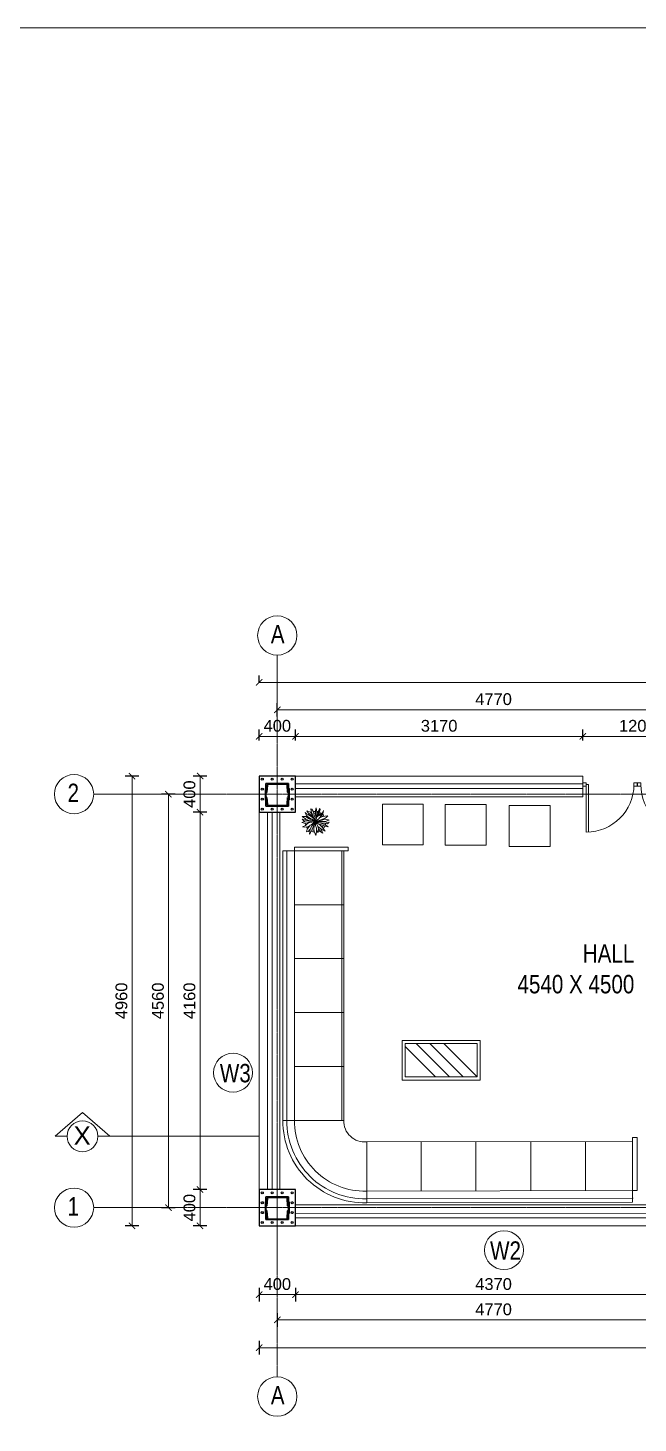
# Model space of a CAD drawing. Header units: millimetres. Extents: x 19543921 to 20171754, y -3528062 to -3222959.
# Drawn here: x 19779185 to 19785912, y -3370024 to -3354636 of the extents above; entities that cross this region are included whole.
import ezdxf

# ---------------------------------------------------------------- set-up
doc = ezdxf.new("R2010")
doc.units = ezdxf.units.MM
doc.header["$MEASUREMENT"] = 0
doc.header["$PDMODE"] = 35
doc.linetypes.add('CENTER', pattern=[2, 1.25, -0.25, 0.25, -0.25])
doc.layers.get('Defpoints').update_dxf_attribs({"color": 169})
for name, color, linetype, lineweight in [('center', 4, 'Continuous', 9), ('Dimension', 4, 'Continuous', 9), ('EDIFICIO', 5, 'Continuous', 0), ('FURNITURE', 34, 'Continuous', 5), ('HACTH', 9, 'Continuous', 9), ('text', 142, 'Continuous', 9), ('wall', 1, 'Continuous', 35), ('Windows', 4, 'Continuous', 13)]:
    doc.layers.add(name, color=color, linetype=linetype, lineweight=lineweight)
doc.styles.add('ARAIL', font='arial.ttf')
doc.styles.add('DIM', font='arial.ttf', dxfattribs={"width": 0.8, "height": 45})
doc.styles.add('ordinary', font='arial.ttf')
doc.styles.get("Standard").update_dxf_attribs({"font": 'arialbd.ttf'})
doc.dimstyles.new('outer dimension', dxfattribs={"dimtxt": 130, "dimasz": 70, "dimexe": 75, "dimexo": 150, "dimgap": 50, "dimtad": 1, "dimdec": 0, "dimrnd": 5, "dimzin": 12, "dimdsep": 46, "dimtxsty": 'ordinary', "dimblk": 'ARCHTICK', "dimcen": 0.09, "dimclrd": 256, "dimclre": 256, "dimclrt": 256, "dimadec": 0, "dimazin": 3, "dimtfac": 1, "dimtdec": 0, "dimtix": 1, "dimtmove": 1, "dimatfit": 2, "dimldrblk": 'ARCHTICK', "dimfxl": 75, "dimfxlon": 1, "dimtolj": 1, "dimtzin": 12, "dimlwd": -1, "dimarcsym": 0})

# ---------------------------------------------------------------- blocks, each defined once
blk = doc.blocks.new('do')
at = {"layer": 'Windows', "linetype": 'Continuous'}
for p, q in [((99288, -486), (99285, -486)), ((99285, -486), (99285, -489)), ((99288, -489), (99285, -489)), ((99288, -486), (99288, -489)), ((99288, -487.5), (99288, -529.5, 0)), ((99290, -487.5), (99288, -487.5)), ((99290, -487.5), (99290, -529.5, 0)), ((99330, -486), (99330, -489)), ((99333, -486), (99330, -486)), ((99333, -489), (99330, -489)), ((99333, -486), (99333, -489))]:
    blk.add_line(p, q, dxfattribs=at)
blk.add_arc((99288, -487.5, 0), 42, 270, 0, dxfattribs=at)
blk = doc.blocks.new('MACETERA')
at = {"color": 1}
blk.add_line((0, 0), (-0.023, 0.006), dxfattribs=at)
for points in [[(-0.203, 0.005), (-0.252, -0.019), (-0.156, -0.042)], [(-0.101, -0.014), (-0.197, -0.001), (-0.218, 0.018), (-0.235, 0.04), (-0.247, 0.047), (-0.199, 0.034), (-0.143, 0.012), (-0.077, -0.003), (-0.042, -0.007)], [(-0.023, 0.049), (-0.079, 0.092), (-0.13, 0.124), (-0.168, 0.148), (-0.19, 0.167), (-0.172, 0.124), (-0.14, 0.087), (-0.089, 0.06), (-0.046, 0.036), (0, 0)], [(-0.053, 0.119), (-0.092, 0.175), (-0.159, 0.197), (-0.135, 0.159), (-0.072, 0.112), (-0.039, 0.082)], [(-0.006, 0.067), (-0.025, 0.11), (-0.033, 0.182), (-0.069, 0.23), (-0.087, 0.237), (-0.078, 0.19), (-0.045, 0.096), (0, 0)], [(0, 0), (-0.009, 0.043), (0.001, 0.132), (-0.001, 0.184), (0.008, 0.241), (0.013, 0.254), (0.021, 0.217), (0.024, 0.158), (0.022, 0.102), (0.012, 0.046)], [(0.07, 0.064), (0.118, 0.089), (0.177, 0.1), (0.23, 0.106), (0.195, 0.078), (0.147, 0.051), (0.114, 0.039), (0.085, 0.029), (0, 0)], [(0.054, -0.042), (0.13, -0.068), (0.178, -0.085), (0.234, -0.095), (0.188, -0.067), (0.134, -0.04), (0, 0)], [(0.024, 0.153), (0.059, 0.195), (0.075, 0.225), (0.074, 0.243), (0.086, 0.225), (0.08, 0.197), (0.043, 0.136), (0.017, 0.075)], [(0.039, 0.096), (0.092, 0.159), (0.08, 0.112)], [(0.165, 0.001), (0.226, -0.02), (0.253, -0.013), (0.223, -0.038), (0.17, -0.031), (0.051, -0.015)], [(-0.098, -0.068), (-0.13, -0.106), (-0.152, -0.141), (-0.167, -0.188), (-0.135, -0.179), (-0.102, -0.146)], [(0.02, -0.157), (0.049, -0.199), (0.053, -0.134)], [(0.042, -0.088), (0.053, -0.134), (0.103, -0.195), (0.135, -0.211), (0.123, -0.185), (0.101, -0.135)]]:
    blk.add_lwpolyline(points, dxfattribs=at)
for points in [[(-0.034, 0.009), (-0.119, 0.02), (-0.182, 0.05), (-0.245, 0.095), (-0.184, 0.096), (-0.125, 0.057), (-0.023, 0.006)], [(-0.058, -0.009), (-0.114, -0.017), (-0.147, -0.037), (-0.182, -0.069), (-0.235, -0.095), (-0.207, -0.104), (-0.144, -0.096), (-0.079, -0.057), (0, 0)], [(0, 0), (-0.063, -0.071), (-0.1, -0.136), (-0.11, -0.229), (-0.088, -0.201), (-0.06, -0.139)], [(0, 0), (-0.021, -0.074), (-0.028, -0.146), (-0.016, -0.194), (0.007, -0.254), (0.02, -0.186), (0.018, -0.123), (0.003, -0.071)], [(0, 0), (0.007, 0.034), (0.032, 0.093), (0.088, 0.116), (0.131, 0.164), (0.15, 0.206), (0.138, 0.141), (0.098, 0.098), (0.083, 0.078), (0.053, 0.044), (0.028, 0.028)], [(0, 0), (0.124, 0.028), (0.167, 0.043), (0.201, 0.041), (0.241, 0.035), (0.253, 0.029), (0.227, 0.018), (0.185, 0.001), (0.137, 0.002), (0.077, 0.003)], [(0.044, -0.09), (0.09, -0.129), (0.131, -0.151), (0.179, -0.176), (0.162, -0.149), (0.123, -0.101), (0.082, -0.06), (0.041, -0.034), (0, 0)]]:
    blk.add_lwpolyline(points, close=True, dxfattribs=at)
at = {"layer": 'EDIFICIO', "color": 2}
for radius, start, end in [(0.19, 163.8479, 170.2619), (0.19, 145.2798, 152.1809), (0.16, 165.5076, 172.4516), (0.16, 147.0701, 153.3756), (0.19, 128.2978, 136.362), (0.16, 125.3693, 134.0421), (0.19, 112.1899, 117.0444), (0.16, 112.7112, 115.423), (0.19, 90.1802, 100.4342), (0.16, 89.9979, 100.8527), (0.19, 75.6246, 83.1915), (0.16, 80.7652, 81.2941), (0.16, 62.3359, 71.6005), (0.19, 52.5178, 69.5104), (0.16, 53.3221, 57.9441), (0.16, 36.1162, 45.9028), (0.19, 31.7493, 46.1797), (0.16, 15.195, 20.2569), (0.19, 13.7843, 21.7469), (0.19, 358.5598, 1.7002), (0.19, 189.6175, 199.5133), (0.19, 210.2727, 220.9121), (0.16, 213.0771, 217.8063), (0.19, 233.6284, 237.1202), (0.19, 245.9289, 264.8917), (0.16, 246.0356, 261.1889), (0.19, 275.5434, 282.5925), (0.16, 276.7132, 278.0847), (0.19, 285.0748, 296.5945), (0.16, 288.7207, 294.0346), (0.19, 305.6719, 310.6457), (0.16, 321.2355, 333.976), (0.19, 319.2904, 335.102), (0.16, 343.0791, 350.6145), (0.19, 341.495, 350.882)]:
    blk.add_arc((0, -0.003), radius, start, end, dxfattribs=at)
blk = doc.blocks.new('c-section')
at = {"layer": 'wall'}
for p, q in [((75, 318), (325, 318)), ((75, 318), (75, 218)), ((296, 311), (104, 311)), ((325, 318), (325, 218)), ((82, 218), (75, 218)), ((75, 68), (75, 168)), ((82, 168), (75, 168)), ((92, 300), (86, 221)), ((92, 86), (86, 165)), ((314, 221), (308, 300)), ((314, 165), (308, 86)), ((325, 218), (318, 218)), ((325, 168), (318, 168)), ((325, 68), (325, 168)), ((75, 68), (325, 68)), ((296, 75), (104, 75))]:
    blk.add_line(p, q, dxfattribs=at)
at = {"layer": 'wall', "color": 2, "lineweight": -3}
blk.add_lwpolyline([(0, 0), (400, 0), (400, 400), (0, 400)], close=True, dxfattribs=at)
at = {"layer": 'wall', "linetype": 'Continuous', "ltscale": 1000}
for points in [[(69, 264), (75, 264), (75, 136), (69, 136)], [(325, 264), (331, 264), (331, 136), (325, 136)]]:
    blk.add_lwpolyline(points, close=True, dxfattribs=at)
at = {"layer": 'wall', "color": 2, "lineweight": -3}
for centre in [(35, 365), (145, 365), (255, 365), (365, 365), (35, 255), (35, 145), (365, 255), (365, 145), (35, 35), (145, 35), (255, 35), (365, 35)]:
    blk.add_circle(centre, 11, dxfattribs=at)
at = {"layer": 'wall'}
for centre, radius, start, end in [((104, 299), 12, 90, 174), ((296, 299), 12, 6, 90), ((82, 221), 3.2, 270, 354), ((82, 165), 3.2, 6, 90), ((318, 221), 3.2, 186, 270), ((318, 165), 3.2, 90, 174), ((104, 87), 12, 186, 270), ((296, 87), 12, 270, 354)]:
    blk.add_arc(centre, radius, start, end, dxfattribs=at)
blk = doc.blocks.new('_ArchTick')
at = {"color": 0, "linetype": 'ByBlock', "const_width": 0.15}
blk.add_lwpolyline([(-0.5, -0.5), (0.5, 0.5)], dxfattribs=at)
blk = doc.blocks.new('*D191')
at = {"layer": 'Defpoints', "color": 0, "linetype": 'Continuous', "ltscale": 1000, "transparency": 16777216}
for p in [(19781735, -3367848), (19782135, -3367848), (19782135, -3368607)]:
    blk.add_point(p, dxfattribs=at)
at = {"layer": 'Dimension', "linetype": 'Continuous', "lineweight": -2, "ltscale": 1000, "transparency": 16777216}
for p, q in [((19781735, -3368532), (19781735, -3368682)), ((19782135, -3368532), (19782135, -3368682))]:
    blk.add_line(p, q, dxfattribs=at)
at = {"layer": 'Dimension', "ltscale": 1000, "transparency": 16777216}
blk.add_line((19781735, -3368607), (19782135, -3368607), dxfattribs=at)
at = {"layer": 'Dimension', "linetype": 'Continuous', "ltscale": 1000, "transparency": 16777216, "xscale": 70, "yscale": 70, "zscale": 70, "rotation": 180}
blk.add_blockref('_ArchTick', (19781735, -3368607), dxfattribs=at)
at = {"layer": 'Dimension', "linetype": 'Continuous', "ltscale": 1000, "transparency": 16777216, "xscale": 70, "yscale": 70, "zscale": 70}
blk.add_blockref('_ArchTick', (19782135, -3368607), dxfattribs=at)
at = {"layer": 'Dimension', "linetype": 'Continuous', "ltscale": 1000, "transparency": 16777216, "insert": (19781935, -3368491), "char_height": 130, "attachment_point": 5, "style": 'ordinary'}
blk.add_mtext('\\A1;400', dxfattribs=at)
blk = doc.blocks.new('*D192')
at = {"layer": 'Defpoints', "color": 0, "linetype": 'Continuous', "ltscale": 1000, "transparency": 16777216}
for p in [(19782135, -3367848), (19786504, -3367848), (19786504, -3368607)]:
    blk.add_point(p, dxfattribs=at)
at = {"layer": 'Dimension', "linetype": 'Continuous', "lineweight": -2, "ltscale": 1000, "transparency": 16777216}
for p, q in [((19782135, -3368532), (19782135, -3368682)), ((19786504, -3368532), (19786504, -3368682))]:
    blk.add_line(p, q, dxfattribs=at)
at = {"layer": 'Dimension', "ltscale": 1000, "transparency": 16777216}
blk.add_line((19782135, -3368607), (19786504, -3368607), dxfattribs=at)
at = {"layer": 'Dimension', "linetype": 'Continuous', "ltscale": 1000, "transparency": 16777216, "xscale": 70, "yscale": 70, "zscale": 70, "rotation": 180}
blk.add_blockref('_ArchTick', (19782135, -3368607), dxfattribs=at)
at = {"layer": 'Dimension', "linetype": 'Continuous', "ltscale": 1000, "transparency": 16777216, "xscale": 70, "yscale": 70, "zscale": 70}
blk.add_blockref('_ArchTick', (19786504, -3368607), dxfattribs=at)
at = {"layer": 'Dimension', "linetype": 'Continuous', "ltscale": 1000, "transparency": 16777216, "insert": (19784319, -3368491), "char_height": 130, "attachment_point": 5, "style": 'ordinary'}
blk.add_mtext('\\A1;4370', dxfattribs=at)
blk = doc.blocks.new('*D198')
at = {"layer": 'Defpoints', "color": 0, "linetype": 'Continuous', "ltscale": 1000, "transparency": 16777216}
for p in [(19781935, -3367848), (19786704, -3367848), (19781935, -3368886)]:
    blk.add_point(p, dxfattribs=at)
at = {"layer": 'Dimension', "linetype": 'Continuous', "lineweight": -2, "ltscale": 1000, "transparency": 16777216}
for p, q in [((19781935, -3368811), (19781935, -3368961)), ((19786704, -3368811), (19786704, -3368961))]:
    blk.add_line(p, q, dxfattribs=at)
at = {"layer": 'Dimension', "ltscale": 1000, "transparency": 16777216}
blk.add_line((19786704, -3368886), (19781935, -3368886), dxfattribs=at)
at = {"layer": 'Dimension', "linetype": 'Continuous', "ltscale": 1000, "transparency": 16777216, "xscale": 70, "yscale": 70, "zscale": 70, "rotation": 180}
blk.add_blockref('_ArchTick', (19781935, -3368886), dxfattribs=at)
at = {"layer": 'Dimension', "linetype": 'Continuous', "ltscale": 1000, "transparency": 16777216, "xscale": 70, "yscale": 70, "zscale": 70}
blk.add_blockref('_ArchTick', (19786704, -3368886), dxfattribs=at)
at = {"layer": 'Dimension', "linetype": 'Continuous', "ltscale": 1000, "transparency": 16777216, "insert": (19784319, -3368770), "char_height": 130, "attachment_point": 5, "style": 'ordinary'}
blk.add_mtext('\\A1;4770', dxfattribs=at)
blk = doc.blocks.new('*D185')
at = {"layer": 'Defpoints', "color": 0, "linetype": 'Continuous', "ltscale": 1000, "transparency": 16777216}
for p in [(19781735, -3367848), (19791105, -3367848), (19791105, -3369193)]:
    blk.add_point(p, dxfattribs=at)
at = {"layer": 'Dimension', "linetype": 'Continuous', "lineweight": -2, "ltscale": 1000, "transparency": 16777216}
for p, q in [((19781735, -3369118), (19781735, -3369268)), ((19791105, -3369118), (19791105, -3369268))]:
    blk.add_line(p, q, dxfattribs=at)
at = {"layer": 'Dimension', "ltscale": 1000, "transparency": 16777216}
blk.add_line((19781735, -3369193), (19791105, -3369193), dxfattribs=at)
at = {"layer": 'Dimension', "linetype": 'Continuous', "ltscale": 1000, "transparency": 16777216, "xscale": 70, "yscale": 70, "zscale": 70, "rotation": 180}
blk.add_blockref('_ArchTick', (19781735, -3369193), dxfattribs=at)
at = {"layer": 'Dimension', "linetype": 'Continuous', "ltscale": 1000, "transparency": 16777216, "xscale": 70, "yscale": 70, "zscale": 70}
blk.add_blockref('_ArchTick', (19791105, -3369193), dxfattribs=at)
at = {"layer": 'Dimension', "linetype": 'Continuous', "ltscale": 1000, "transparency": 16777216, "insert": (19786420, -3369076), "char_height": 130, "attachment_point": 5, "style": 'ordinary'}
blk.add_mtext('\\A1;9370', dxfattribs=at)
blk = doc.blocks.new('*D199')
at = {"layer": 'Defpoints', "color": 0, "linetype": 'Continuous', "ltscale": 1000, "transparency": 16777216}
for p in [(19781083, -3367448), (19781735, -3367448), (19781735, -3367848)]:
    blk.add_point(p, dxfattribs=at)
at = {"layer": 'Dimension', "linetype": 'Continuous', "lineweight": -2, "ltscale": 1000, "transparency": 16777216}
for p, q in [((19781158, -3367448), (19781008, -3367448)), ((19781158, -3367848), (19781008, -3367848))]:
    blk.add_line(p, q, dxfattribs=at)
at = {"layer": 'Dimension', "ltscale": 1000, "transparency": 16777216}
blk.add_line((19781083, -3367848), (19781083, -3367448), dxfattribs=at)
at = {"layer": 'Dimension', "linetype": 'Continuous', "ltscale": 1000, "transparency": 16777216, "xscale": 70, "yscale": 70, "zscale": 70}
for p, rotation in [((19781083, -3367448), 90), ((19781083, -3367848), 270)]:
    blk.add_blockref('_ArchTick', p, dxfattribs=dict(at, rotation=rotation))
at = {"layer": 'Dimension', "linetype": 'Continuous', "ltscale": 1000, "transparency": 16777216, "insert": (19780967, -3367648), "char_height": 130, "attachment_point": 5, "rotation": 90, "style": 'ordinary'}
blk.add_mtext('\\A1;400', dxfattribs=at)
blk = doc.blocks.new('*D200')
at = {"layer": 'Defpoints', "color": 0, "linetype": 'Continuous', "ltscale": 1000, "transparency": 16777216}
for p in [(19781083, -3363287), (19781735, -3363287), (19781735, -3367448)]:
    blk.add_point(p, dxfattribs=at)
at = {"layer": 'Dimension', "linetype": 'Continuous', "lineweight": -2, "ltscale": 1000, "transparency": 16777216}
for p, q in [((19781158, -3363287), (19781008, -3363287)), ((19781158, -3367448), (19781008, -3367448))]:
    blk.add_line(p, q, dxfattribs=at)
at = {"layer": 'Dimension', "ltscale": 1000, "transparency": 16777216}
blk.add_line((19781083, -3367448), (19781083, -3363287), dxfattribs=at)
at = {"layer": 'Dimension', "linetype": 'Continuous', "ltscale": 1000, "transparency": 16777216, "xscale": 70, "yscale": 70, "zscale": 70}
for p, rotation in [((19781083, -3363287), 90), ((19781083, -3367448), 270)]:
    blk.add_blockref('_ArchTick', p, dxfattribs=dict(at, rotation=rotation))
at = {"layer": 'Dimension', "linetype": 'Continuous', "ltscale": 1000, "transparency": 16777216, "insert": (19780967, -3365367), "char_height": 130, "attachment_point": 5, "rotation": 90, "style": 'ordinary'}
blk.add_mtext('\\A1;4160', dxfattribs=at)
blk = doc.blocks.new('*D201')
at = {"layer": 'Defpoints', "color": 0, "linetype": 'Continuous', "ltscale": 1000, "transparency": 16777216}
for p in [(19780735, -3363087), (19781735, -3363087), (19781735, -3367648)]:
    blk.add_point(p, dxfattribs=at)
at = {"layer": 'Dimension', "linetype": 'Continuous', "lineweight": -2, "ltscale": 1000, "transparency": 16777216}
for p, q in [((19780810, -3363087), (19780660, -3363087)), ((19780810, -3367648), (19780660, -3367648))]:
    blk.add_line(p, q, dxfattribs=at)
at = {"layer": 'Dimension', "ltscale": 1000, "transparency": 16777216}
blk.add_line((19780735, -3367648), (19780735, -3363087), dxfattribs=at)
at = {"layer": 'Dimension', "linetype": 'Continuous', "ltscale": 1000, "transparency": 16777216, "xscale": 70, "yscale": 70, "zscale": 70}
for p, rotation in [((19780735, -3363087), 90), ((19780735, -3367648), 270)]:
    blk.add_blockref('_ArchTick', p, dxfattribs=dict(at, rotation=rotation))
at = {"layer": 'Dimension', "linetype": 'Continuous', "ltscale": 1000, "transparency": 16777216, "insert": (19780619, -3365367), "char_height": 130, "attachment_point": 5, "rotation": 90, "style": 'ordinary'}
blk.add_mtext('\\A1;4560', dxfattribs=at)
blk = doc.blocks.new('*D234')
at = {"layer": 'Defpoints', "color": 0, "linetype": 'Continuous', "ltscale": 1000, "transparency": 16777216}
for p in [(19781083, -3362887), (19781735, -3362887), (19781735, -3363287)]:
    blk.add_point(p, dxfattribs=at)
at = {"layer": 'Dimension', "linetype": 'Continuous', "lineweight": -2, "ltscale": 1000, "transparency": 16777216}
for p, q in [((19781158, -3362887), (19781008, -3362887)), ((19781158, -3363287), (19781008, -3363287))]:
    blk.add_line(p, q, dxfattribs=at)
at = {"layer": 'Dimension', "ltscale": 1000, "transparency": 16777216}
blk.add_line((19781083, -3363287), (19781083, -3362887), dxfattribs=at)
at = {"layer": 'Dimension', "linetype": 'Continuous', "ltscale": 1000, "transparency": 16777216, "xscale": 70, "yscale": 70, "zscale": 70}
for p, rotation in [((19781083, -3362887), 90), ((19781083, -3363287), 270)]:
    blk.add_blockref('_ArchTick', p, dxfattribs=dict(at, rotation=rotation))
at = {"layer": 'Dimension', "linetype": 'Continuous', "ltscale": 1000, "transparency": 16777216, "insert": (19780967, -3363087), "char_height": 130, "attachment_point": 5, "rotation": 90, "style": 'ordinary'}
blk.add_mtext('\\A1;400', dxfattribs=at)
blk = doc.blocks.new('*D235')
at = {"layer": 'Defpoints', "color": 0, "linetype": 'Continuous', "ltscale": 1000, "transparency": 16777216}
for p in [(19782135, -3362450), (19781735, -3362646), (19782135, -3362646)]:
    blk.add_point(p, dxfattribs=at)
at = {"layer": 'Dimension', "linetype": 'Continuous', "lineweight": -2, "ltscale": 1000, "transparency": 16777216}
for p, q in [((19781735, -3362496), (19781735, -3362375)), ((19782135, -3362496), (19782135, -3362375))]:
    blk.add_line(p, q, dxfattribs=at)
at = {"layer": 'Dimension', "ltscale": 1000, "transparency": 16777216}
blk.add_line((19781735, -3362450), (19782135, -3362450), dxfattribs=at)
at = {"layer": 'Dimension', "linetype": 'Continuous', "ltscale": 1000, "transparency": 16777216, "xscale": 70, "yscale": 70, "zscale": 70, "rotation": 180}
blk.add_blockref('_ArchTick', (19781735, -3362450), dxfattribs=at)
at = {"layer": 'Dimension', "linetype": 'Continuous', "ltscale": 1000, "transparency": 16777216, "xscale": 70, "yscale": 70, "zscale": 70}
blk.add_blockref('_ArchTick', (19782135, -3362450), dxfattribs=at)
at = {"layer": 'Dimension', "linetype": 'Continuous', "ltscale": 1000, "transparency": 16777216, "insert": (19781935, -3362334), "char_height": 130, "attachment_point": 5, "style": 'ordinary'}
blk.add_mtext('\\A1;400', dxfattribs=at)
blk = doc.blocks.new('*D236')
at = {"layer": 'Defpoints', "color": 0, "linetype": 'Continuous', "ltscale": 1000, "transparency": 16777216}
for p in [(19785304, -3362450), (19782135, -3362646), (19785304, -3362646)]:
    blk.add_point(p, dxfattribs=at)
at = {"layer": 'Dimension', "linetype": 'Continuous', "lineweight": -2, "ltscale": 1000, "transparency": 16777216}
for p, q in [((19782135, -3362496), (19782135, -3362375)), ((19785304, -3362496), (19785304, -3362375))]:
    blk.add_line(p, q, dxfattribs=at)
at = {"layer": 'Dimension', "ltscale": 1000, "transparency": 16777216}
blk.add_line((19782135, -3362450), (19785304, -3362450), dxfattribs=at)
at = {"layer": 'Dimension', "linetype": 'Continuous', "ltscale": 1000, "transparency": 16777216, "xscale": 70, "yscale": 70, "zscale": 70, "rotation": 180}
blk.add_blockref('_ArchTick', (19782135, -3362450), dxfattribs=at)
at = {"layer": 'Dimension', "linetype": 'Continuous', "ltscale": 1000, "transparency": 16777216, "xscale": 70, "yscale": 70, "zscale": 70}
blk.add_blockref('_ArchTick', (19785304, -3362450), dxfattribs=at)
at = {"layer": 'Dimension', "linetype": 'Continuous', "ltscale": 1000, "transparency": 16777216, "insert": (19783719, -3362334), "char_height": 130, "attachment_point": 5, "style": 'ordinary'}
blk.add_mtext('\\A1;3170', dxfattribs=at)
blk = doc.blocks.new('*D237')
at = {"layer": 'Defpoints', "color": 0, "linetype": 'Continuous', "ltscale": 1000, "transparency": 16777216}
for p in [(19786504, -3362450), (19785304, -3362646), (19786504, -3362646)]:
    blk.add_point(p, dxfattribs=at)
at = {"layer": 'Dimension', "linetype": 'Continuous', "lineweight": -2, "ltscale": 1000, "transparency": 16777216}
for p, q in [((19785304, -3362496), (19785304, -3362375)), ((19786504, -3362496), (19786504, -3362375))]:
    blk.add_line(p, q, dxfattribs=at)
at = {"layer": 'Dimension', "ltscale": 1000, "transparency": 16777216}
blk.add_line((19785304, -3362450), (19786504, -3362450), dxfattribs=at)
at = {"layer": 'Dimension', "linetype": 'Continuous', "ltscale": 1000, "transparency": 16777216, "xscale": 70, "yscale": 70, "zscale": 70, "rotation": 180}
blk.add_blockref('_ArchTick', (19785304, -3362450), dxfattribs=at)
at = {"layer": 'Dimension', "linetype": 'Continuous', "ltscale": 1000, "transparency": 16777216, "xscale": 70, "yscale": 70, "zscale": 70}
blk.add_blockref('_ArchTick', (19786504, -3362450), dxfattribs=at)
at = {"layer": 'Dimension', "linetype": 'Continuous', "ltscale": 1000, "transparency": 16777216, "insert": (19785904, -3362334), "char_height": 130, "attachment_point": 5, "style": 'ordinary'}
blk.add_mtext('\\A1;1200', dxfattribs=at)
blk = doc.blocks.new('*D242')
at = {"layer": 'Defpoints', "color": 0, "linetype": 'Continuous', "ltscale": 1000, "transparency": 16777216}
for p in [(19786704, -3362157), (19781935, -3362887), (19786704, -3362887)]:
    blk.add_point(p, dxfattribs=at)
at = {"layer": 'Dimension', "linetype": 'Continuous', "lineweight": -2, "ltscale": 1000, "transparency": 16777216}
for p, q in [((19781935, -3362232), (19781935, -3362082)), ((19786704, -3362232), (19786704, -3362082))]:
    blk.add_line(p, q, dxfattribs=at)
at = {"layer": 'Dimension', "ltscale": 1000, "transparency": 16777216}
blk.add_line((19781935, -3362157), (19786704, -3362157), dxfattribs=at)
at = {"layer": 'Dimension', "linetype": 'Continuous', "ltscale": 1000, "transparency": 16777216, "xscale": 70, "yscale": 70, "zscale": 70, "rotation": 180}
blk.add_blockref('_ArchTick', (19781935, -3362157), dxfattribs=at)
at = {"layer": 'Dimension', "linetype": 'Continuous', "ltscale": 1000, "transparency": 16777216, "xscale": 70, "yscale": 70, "zscale": 70}
blk.add_blockref('_ArchTick', (19786704, -3362157), dxfattribs=at)
at = {"layer": 'Dimension', "linetype": 'Continuous', "ltscale": 1000, "transparency": 16777216, "insert": (19784319, -3362040), "char_height": 130, "attachment_point": 5, "style": 'ordinary'}
blk.add_mtext('\\A1;4770', dxfattribs=at)
blk = doc.blocks.new('*D244')
at = {"layer": 'Defpoints', "color": 0, "linetype": 'Continuous', "ltscale": 1000, "transparency": 16777216}
for p in [(19791105, -3361855), (19781735, -3362887), (19791105, -3362887)]:
    blk.add_point(p, dxfattribs=at)
at = {"layer": 'Dimension', "lineweight": -2, "ltscale": 1000, "transparency": 16777216}
for p, q in [((19781735, -3361856), (19781735, -3361780)), ((19791105, -3361856), (19791105, -3361780))]:
    blk.add_line(p, q, dxfattribs=at)
at = {"layer": 'Dimension', "ltscale": 1000, "transparency": 16777216}
blk.add_line((19781735, -3361855), (19791105, -3361855), dxfattribs=at)
at = {"layer": 'Dimension', "linetype": 'Continuous', "ltscale": 1000, "transparency": 16777216, "xscale": 70, "yscale": 70, "zscale": 70, "rotation": 180}
blk.add_blockref('_ArchTick', (19781735, -3361855), dxfattribs=at)
at = {"layer": 'Dimension', "linetype": 'Continuous', "ltscale": 1000, "transparency": 16777216, "xscale": 70, "yscale": 70, "zscale": 70}
blk.add_blockref('_ArchTick', (19791105, -3361855), dxfattribs=at)
at = {"layer": 'Dimension', "linetype": 'Continuous', "ltscale": 1000, "transparency": 16777216, "insert": (19786420, -3361738), "char_height": 130, "attachment_point": 5, "style": 'ordinary'}
blk.add_mtext('\\A1;9370', dxfattribs=at)
blk = doc.blocks.new('*D245')
at = {"layer": 'Defpoints', "color": 0, "linetype": 'Continuous', "ltscale": 1000, "transparency": 16777216}
for p in [(19781735, -3362887), (19780333, -3367848), (19781735, -3367848)]:
    blk.add_point(p, dxfattribs=at)
at = {"layer": 'Dimension', "linetype": 'Continuous', "lineweight": -2, "ltscale": 1000, "transparency": 16777216}
for p, q in [((19780408, -3362887), (19780258, -3362887)), ((19780408, -3367848), (19780258, -3367848))]:
    blk.add_line(p, q, dxfattribs=at)
at = {"layer": 'Dimension', "ltscale": 1000, "transparency": 16777216}
blk.add_line((19780333, -3362887), (19780333, -3367848), dxfattribs=at)
at = {"layer": 'Dimension', "linetype": 'Continuous', "ltscale": 1000, "transparency": 16777216, "xscale": 70, "yscale": 70, "zscale": 70}
for p, rotation in [((19780333, -3362887), 90), ((19780333, -3367848), 270)]:
    blk.add_blockref('_ArchTick', p, dxfattribs=dict(at, rotation=rotation))
at = {"layer": 'Dimension', "linetype": 'Continuous', "ltscale": 1000, "transparency": 16777216, "insert": (19780217, -3365367), "char_height": 130, "attachment_point": 5, "rotation": 90, "style": 'ordinary'}
blk.add_mtext('\\A1;4960', dxfattribs=at)

msp = doc.modelspace()

# ---------------------------------------------------------------- linework, layer by layer
at = {"layer": 'center', "color": 251, "linetype": 'CENTER', "ltscale": 5}
for p, q in [((19781934.5, -3361553.9), (19781934.5, -3369514.1)), ((19779910.4, -3363087.2), (19793773.2, -3363087.2)), ((19779910.4, -3367647.6), (19793773.2, -3367647.6))]:
    msp.add_line(p, q, dxfattribs=at)
at = {"layer": 'Dimension', "linetype": 'Continuous', "ltscale": 1000}
msp.add_lwpolyline([(19765989.2, -3354636.2), (19839745.5, -3354636.2), (19839745.5, -3401026), (19765989.2, -3401026)], close=True, dxfattribs=at)
at = {"layer": 'FURNITURE', "linetype": 'Continuous'}
for p, q in [((19782124.7, -3363712.1), (19782124.7, -3363671.3)), ((19782124.7, -3363671.3), (19782715.3, -3363671.3)), ((19782715.3, -3363671.3), (19782715.3, -3363712.1)), ((19781996.1, -3366685.2), (19781996.1, -3363712.1)), ((19781996.1, -3363712.1), (19782667.6, -3363712.1)), ((19782040.3, -3366685.2), (19782040.3, -3363712.1)), ((19782124.7, -3366685.2), (19782124.7, -3363712.1)), ((19782715.3, -3363712.1), (19782124.7, -3363712.1)), ((19782124.7, -3363712.1), (19782667.6, -3363712.1)), ((19782645, -3363712.1), (19782645, -3366685.2)), ((19782667.6, -3363712.1), (19782667.6, -3366685.2)), ((19782124.7, -3364306.7), (19782667.6, -3364306.7)), ((19782124.7, -3364901.3), (19782667.6, -3364901.3)), ((19782124.7, -3365495.9), (19782667.6, -3365495.9)), ((19782124.7, -3366090.5), (19782667.6, -3366090.5)), ((19782124.7, -3366685.2), (19781996.1, -3366685.2)), ((19782131.7, -3366685.2), (19782673.1, -3366685.2)), ((19785851.4, -3367459.5), (19785851.4, -3366874)), ((19785851.4, -3366874), (19785900.9, -3366874)), ((19785900.9, -3366874), (19785900.9, -3367459.5)), ((19782920.4, -3366922.1), (19785851.4, -3366916.6)), ((19782920.4, -3367593.5), (19782920.4, -3366922.1)), ((19783520, -3367457.9), (19783520, -3366916.6)), ((19784124.8, -3367457.9), (19784124.8, -3366916.6)), ((19784729.6, -3367457.9), (19784729.6, -3366916.6)), ((19785334.4, -3367457.9), (19785334.4, -3366916.6)), ((19785851.4, -3366916.6), (19785851.4, -3367588.1)), ((19785856.7, -3367459.5), (19782920.4, -3367465)), ((19785900.9, -3367459.5), (19785851.4, -3367459.5)), ((19785856.7, -3367543.9), (19782920.4, -3367549.3)), ((19785851.4, -3367588.1), (19782920.4, -3367593.5))]:
    msp.add_line(p, q, dxfattribs=at)
at = {"layer": 'FURNITURE'}
for p, q in [((19784172.1, -3365802.4), (19783309.7, -3365802.4)), ((19783309.7, -3365802.4), (19783309.7, -3366240)), ((19784172.1, -3366240), (19784172.1, -3365802.4)), ((19784137.6, -3365836.9), (19783344.3, -3365836.9)), ((19783344.3, -3365836.9), (19783344.3, -3366205.5)), ((19783344.3, -3365869.5), (19783680.2, -3366205.5)), ((19783464.3, -3365836.9), (19783832.8, -3366205.5)), ((19783616.9, -3365836.9), (19783985.5, -3366205.5)), ((19783769.5, -3365836.9), (19784137.6, -3366205)), ((19784137.6, -3366205.5), (19784137.6, -3365836.9)), ((19783309.7, -3366240), (19784172.1, -3366240)), ((19783344.3, -3366205.5), (19784137.6, -3366205.5))]:
    msp.add_line(p, q, dxfattribs=at)
at = {"layer": 'FURNITURE', "linetype": 'Continuous'}
for centre, radius, start, end in [((19782897.7, -3366692.2), 901.6, 179.55107, 271.44047), ((19782897.7, -3366692.2), 857.4, 179.55107, 271.44047), ((19782897.7, -3366692.2), 773, 179.55107, 271.44047), ((19782898.6, -3366692), 231.1, 178.29786, 275.41177)]:
    msp.add_arc(centre, radius, start, end, dxfattribs=at)
at = {"layer": 'HACTH', "linetype": 'Continuous', "ltscale": 1000}
for points in [[(19783093.5, -3363646.8), (19783543.5, -3363646.8), (19783543.5, -3363196.8), (19783093.5, -3363196.8)], [(19783787.2, -3363650.8), (19784237.2, -3363650.8), (19784237.2, -3363200.8), (19783787.2, -3363200.8)], [(19784491.6, -3363662.7), (19784941.6, -3363662.7), (19784941.6, -3363212.7), (19784491.6, -3363212.7)]]:
    msp.add_lwpolyline(points, close=True, dxfattribs=at)
at = {"layer": 'text'}
for p, q in [((19779787.4, -3366599.8), (19779486.2, -3366860.1)), ((19779787.4, -3366599.8), (19780088.6, -3366860.1)), ((19779486.2, -3366860.1), (19779617, -3366860.1)), ((19779957.8, -3366860.1), (19781734.5, -3366860.1))]:
    msp.add_line(p, q, dxfattribs=at)
for centre, radius in [((19781934.5, -3361337.1), 216.8), ((19779693.7, -3363087.2), 216.8), ((19779787.4, -3366860.1), 170.4), ((19779693.7, -3367647.6), 216.8), ((19781934.5, -3369730.9), 216.8)]:
    msp.add_circle(centre, radius, dxfattribs=at)
at = {"layer": 'text', "ltscale": 7}
for centre in [(19781446.8, -3366158.9), (19784433.5, -3368116.2)]:
    msp.add_circle(centre, 214.6, dxfattribs=at)
at = {"layer": 'Windows', "linetype": 'Continuous', "ltscale": 1000}
for p, q in [((19785304.2, -3362887.2), (19781965.1, -3362887.2)), ((19785304.2, -3363117.2), (19785304.2, -3362887.2)), ((19785304.2, -3363117.2), (19782134.5, -3363117.2)), ((19781734.5, -3367447.6), (19781734.5, -3363287.2)), ((19781964.5, -3367447.6), (19781963.7, -3363287.2)), ((19782134.5, -3367617.6), (19786504.4, -3367617.6)), ((19782134.5, -3367847.6), (19786629.4, -3367847.6))]:
    msp.add_line(p, q, dxfattribs=at)
at = {"layer": 'Windows', "ltscale": 7}
for p, q in [((19785304.2, -3362973.7), (19782134.5, -3362973.7)), ((19785304.2, -3363024.5), (19782134.5, -3363024.5)), ((19781827.2, -3367447.6), (19781826.8, -3363287.2)), ((19781878, -3367447.6), (19781877.6, -3363287.2)), ((19782134.5, -3367710.3), (19786504.4, -3367710)), ((19782134.5, -3367761.1), (19786504.4, -3367760.8))]:
    msp.add_line(p, q, dxfattribs=at)

# ---------------------------------------------------------------- block references
at = {"layer": 'EDIFICIO', "xscale": 599.9999999985448, "yscale": 599.9999999985448, "zscale": 599.9999999985448}
msp.add_blockref('MACETERA', (19782355.5, -3363390), dxfattribs=at)
at = {"layer": 'wall', "linetype": 'Continuous'}
for p in [(19781734.5, -3363287.2), (19781734.5, -3367847.6)]:
    msp.add_blockref('c-section', p, dxfattribs=at)
at = {"layer": 'Windows', "ltscale": 7, "yscale": 12.5019531244292, "zscale": 12.5019531244292}
for p, xscale in [((18544047.5, -3356885.9, 0), 12.5019531244292), ((21027761, -3356885.9, 0), -12.5019531244292)]:
    msp.add_blockref('do', p, dxfattribs=dict(at, xscale=xscale))

# ---------------------------------------------------------------- texts
at = {"layer": 'FURNITURE', "linetype": 'Continuous', "width": 0.8, "flags": 9}
for tag, s in [('YSIZE', '1614'), ('XSIZE', '2815')]:
    msp.add_attdef(tag, (19783211.4, -3366924.1), s, height=0.48, rotation=180, dxfattribs=at)
at = {"layer": 'text', "ltscale": 7, "char_height": 203.2, "style": 'DIM'}
for s, width, heights, insert, attachment_point in [('HALL\\P4540 X 4500', 3155.972, [570.7], (19785870.8, -3364742), 3), ('W3', 12.632, [0], (19781301.6, -3366062.1), 1), ('W2', 12.632, [0], (19784280.5, -3368019.4), 1)]:
    msp.add_mtext_dynamic_manual_height_columns(s, width=width, gutter_width=40, heights=heights, dxfattribs=dict(at, insert=insert, attachment_point=attachment_point))
at = {"layer": 'text', "linetype": 'Continuous', "ltscale": 1000, "insert": (19779689, -3366751), "char_height": 203.2, "width": 152.229, "attachment_point": 1, "style": 'ARAIL'}
msp.add_mtext('X', dxfattribs=at)
at = {"layer": 'text', "style": 'DIM', "width": 0.8}
for tag, p in [('A', (19781863.5, -3361424.3)), ('2', (19779622.7, -3363174.4)), ('1', (19779622.7, -3367734.8)), ('A', (19781863.5, -3369818.1))]:
    msp.add_attdef(tag, p, 'A', height=203.2, dxfattribs=at)

# ---------------------------------------------------------------- dimensions: what is measured, and where the dimension line sits
at = {"layer": 'Dimension', "linetype": 'Continuous', "ltscale": 1000}
dim = msp.add_linear_dim(base=(19791104.5, -3361854.8), p1=(19781734.5, -3362887.2), p2=(19791104.5, -3362887.2), dimstyle='outer dimension', override={"dimfxl": 1.5, "dimarcsym": 1}, dxfattribs=at)
dim.commit()
dim.dimension.update_dxf_attribs({"geometry": '*D244', "text_midpoint": (19786419.5, -3361738.4)})
for base, p1, p2, picture, middle in [((19786704.4, -3362156.8), (19781934.5, -3362887.2), (19786704.4, -3362887.2), '*D242', (19784319.4, -3362040.4)), ((19782134.5, -3362450.3), (19781734.5, -3362646.1), (19782134.5, -3362646.1), '*D235', (19781934.5, -3362334)), ((19785304.2, -3362450.3), (19782134.5, -3362646.1), (19785304.2, -3362646.1), '*D236', (19783719.4, -3362333.9)), ((19786504.4, -3362450.3), (19785304.2, -3362646.1), (19786504.4, -3362646.1), '*D237', (19785904.3, -3362334)), ((19782134.5, -3368607.4), (19781734.5, -3367847.6), (19782134.5, -3367847.6), '*D191', (19781934.5, -3368491)), ((19791104.5, -3369192.9), (19781734.5, -3367847.6), (19791104.5, -3367847.6), '*D185', (19786419.5, -3369076.5)), ((19781934.5, -3368886.5), (19786704.4, -3367847.6), (19781934.5, -3367847.6), '*D198', (19784319.4, -3368770.1)), ((19786504.4, -3368607.4), (19782134.5, -3367847.6), (19786504.4, -3367847.6), '*D192', (19784319.4, -3368491))]:
    dim = msp.add_linear_dim(base=base, p1=p1, p2=p2, dimstyle='outer dimension', dxfattribs=at)
    dim.commit()
    dim.dimension.update_dxf_attribs({"geometry": picture, "text_midpoint": middle})
for base, p1, p2, picture, middle in [((19780332.9, -3367847.6), (19781734.5, -3362887.2), (19781734.5, -3367847.6), '*D245', (19780216.5, -3365367.4)), ((19781083, -3362887.2), (19781734.5, -3363287.2), (19781734.5, -3362887.2), '*D234', (19780966.6, -3363087.2)), ((19780735, -3363087.2), (19781734.5, -3367647.6), (19781734.5, -3363087.2), '*D201', (19780618.7, -3365367.4)), ((19781083, -3363287.2), (19781734.5, -3367447.6), (19781734.5, -3363287.2), '*D200', (19780966.6, -3365367.4)), ((19781083, -3367447.6), (19781734.5, -3367847.6), (19781734.5, -3367447.6), '*D199', (19780966.6, -3367647.6))]:
    dim = msp.add_linear_dim(base=base, p1=p1, p2=p2, angle=90, dimstyle='outer dimension', dxfattribs=at)
    dim.commit()
    dim.dimension.update_dxf_attribs({"geometry": picture, "text_midpoint": middle})

doc.saveas('drawing.dxf')
